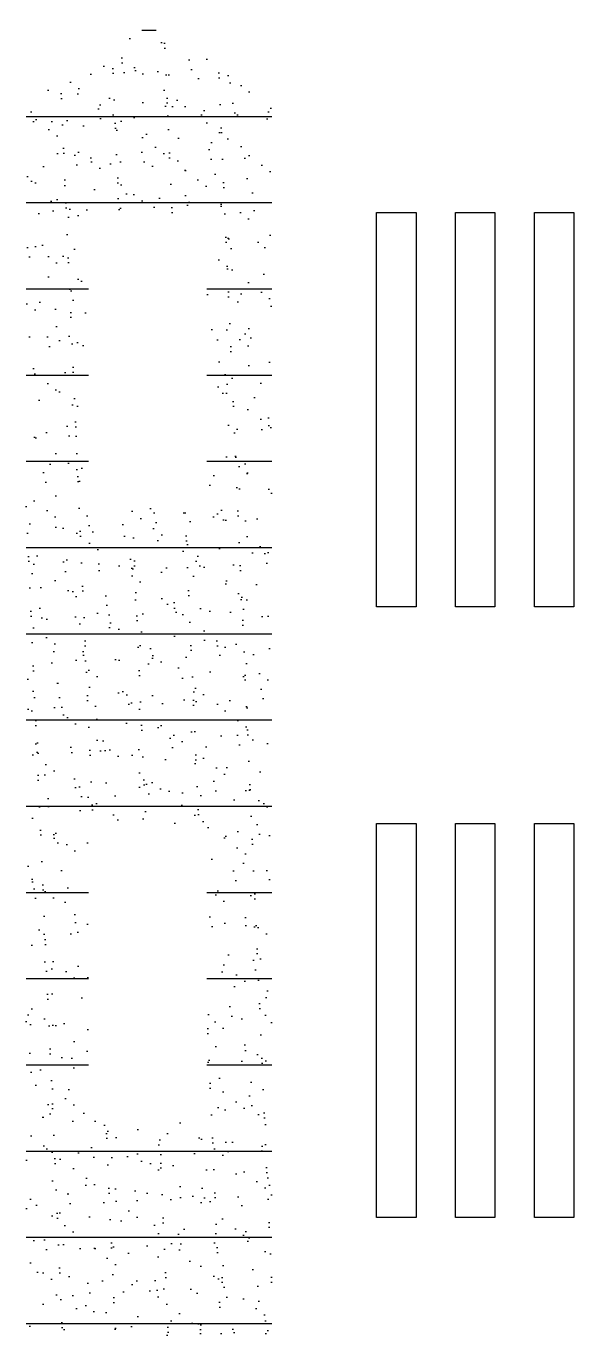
# Model space of a CAD drawing. Header units: inches. Extents: x 335 to 626, y -51 to 17.
# Drawn here: x 619.13 to 621.9, y 10 to 16.65 of the extents above.
import ezdxf

# ---------------------------------------------------------------- set-up
doc = ezdxf.new("R2010")
doc.units = ezdxf.units.IN
doc.header["$MEASUREMENT"] = 0

msp = doc.modelspace()

# ---------------------------------------------------------------- hatches: boundary and pattern name
at = {"transparency": 33554687}
h = msp.add_hatch(dxfattribs=at)
h.set_pattern_fill('AR-SAND', color=8, scale=0.1, angle=135)
h.set_pattern_definition([(172.5, (309.56342, 5.2516), (-0.13179271, -0.14070132), [0, -0.152, 0, -0.17, 0, -0.1625]), (142.5, (309.56342, 5.2516), (-0.32469797, -0.07441375), [0, -0.082, 0, -0.137, 0, -0.0525]), (102.5, (309.6504, 5.16462), (-0.22060324, 0.21980293), [0, -0.05, 0, -0.18, 0, -0.235]), (92.5, (309.6504, 5.16462), (-0.27462629, 0.15050422), [0, -0.025, 0, -0.118, 0, -0.135])])
h.paths.add_polyline_path([(619.12685, 10.00172), (620.37296, 10.00172), (620.37296, 16.29382), (619.7499, 16.64735), (619.12685, 16.29382)])
h.paths.add_polyline_path([(620.04296, 12.60172), (620.04296, 11.10172), (619.44296, 11.10172), (619.44296, 12.60172)], flags=16)
h.paths.add_polyline_path([(619.94296, 12.50172), (619.94296, 11.20172), (619.54296, 11.20172), (619.54296, 12.50172)], flags=0)
h.paths.add_polyline_path([(619.90296, 12.46172), (619.90296, 11.24172), (619.58296, 11.24172), (619.58296, 12.46172)], flags=0)
h.paths.add_polyline_path([(619.44296, 14.20172), (619.44296, 15.70172), (620.04296, 15.70172), (620.04296, 14.20172)], flags=16)
h.paths.add_polyline_path([(619.54296, 14.30172), (619.54296, 15.60172), (619.94296, 15.60172), (619.94296, 14.30172)], flags=0)
h.paths.add_polyline_path([(619.58296, 14.34172), (619.58296, 15.56172), (619.90296, 15.56172), (619.90296, 14.34172)], flags=0)
at = {"true_color": 0x715b86}
h = msp.add_hatch(dxfattribs=at)
h.set_pattern_fill('ANSI31', color=195, scale=3.5, angle=135)
h.set_pattern_definition([(180, (309.56342, 5.2516), (-8e-17, -0.4375), [])])
h.paths.add_polyline_path([(620.37296, 16.29382), (619.7499, 16.64735), (619.12685, 16.29382), (619.12685, 10.00172), (620.37296, 10.00172)])
h.paths.add_polyline_path([(620.04296, 12.60172), (620.04296, 11.10172), (619.44296, 11.10172), (619.44296, 12.60172)], flags=16)
h.paths.add_polyline_path([(619.94296, 12.50172), (619.94296, 11.20172), (619.54296, 11.20172), (619.54296, 12.50172)], flags=0)
h.paths.add_polyline_path([(619.44296, 14.20172), (619.44296, 15.70172), (620.04296, 15.70172), (620.04296, 14.20172)], flags=16)
h.paths.add_polyline_path([(619.90296, 12.46172), (619.90296, 11.24172), (619.58296, 11.24172), (619.58296, 12.46172)], flags=0)
h.paths.add_polyline_path([(619.94296, 14.30172), (619.54296, 14.30172), (619.54296, 15.60172), (619.94296, 15.60172)], flags=0)
h.paths.add_polyline_path([(619.90296, 14.34172), (619.58296, 14.34172), (619.58296, 15.56172), (619.90296, 15.56172)], flags=0)

# ---------------------------------------------------------------- linework, layer by layer
at = {"color": 195, "linetype": 'Continuous', "true_color": 0x715b86}
for points in [[(620.90377, 15.70172), (621.10377, 15.70172), (621.10377, 13.70172), (620.90377, 13.70172)], [(621.30377, 15.70172), (621.50377, 15.70172), (621.50377, 13.70172), (621.30377, 13.70172)], [(621.70377, 15.70172), (621.90377, 15.70172), (621.90377, 13.70172), (621.70377, 13.70172)], [(620.90377, 12.60172), (621.10377, 12.60172), (621.10377, 10.60172), (620.90377, 10.60172)], [(621.30377, 12.60172), (621.50377, 12.60172), (621.50377, 10.60172), (621.30377, 10.60172)], [(621.70377, 12.60172), (621.90377, 12.60172), (621.90377, 10.60172), (621.70377, 10.60172)]]:
    msp.add_lwpolyline(points, close=True, dxfattribs=at)

doc.saveas('drawing.dxf')
